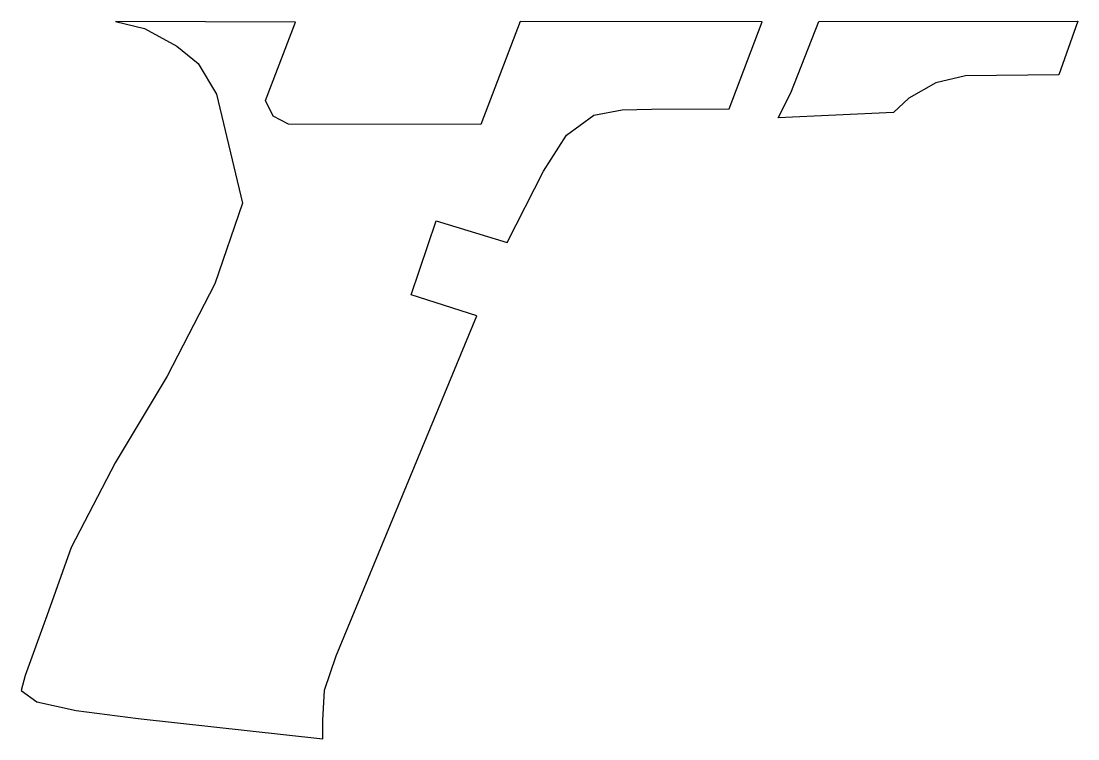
# Model space of a CAD drawing. Header units: millimetres. Extents: x 5.61 to 13.97, y 3.87 to 9.55.
import ezdxf

# ---------------------------------------------------------------- set-up
doc = ezdxf.new("R2010")
doc.units = ezdxf.units.MM

msp = doc.modelspace()

# ---------------------------------------------------------------- linework, layer by layer
for points in [[(6.587, 9.4873), (6.8432, 9.3489), (7.0124, 9.2105), (7.1559, 8.9696), (7.361, 8.1058), (7.142, 7.4694), (6.7657, 6.7372), (6.3551, 6.053), (6.0061, 5.3824), (5.8145, 4.8418), (5.6435, 4.3696), (5.6104, 4.2512), (5.7347, 4.1618), (6.0453, 4.0922), (6.5375, 4.03), (7.9975, 3.869), (7.9982, 4.0154), (8.0118, 4.2531), (8.1035, 4.5249), (9.2174, 7.2152), (8.6978, 7.3801), (8.8942, 7.9656), (9.4578, 7.7947), (9.7448, 8.3602), (9.9249, 8.6433), (10.1436, 8.802), (10.3667, 8.8449), (10.5983, 8.8492), (11.2127, 8.853), (11.4757, 9.5421), (9.5599, 9.5443), (9.2487, 8.7289), (7.7268, 8.7305), (7.6041, 8.7945), (7.5453, 8.9197), (7.7813, 9.5386), (6.3563, 9.5437)], [(11.7021, 8.9788), (11.924, 9.5436), (13.9728, 9.5464), (13.821, 9.1221), (13.0848, 9.1137), (12.8488, 9.0575), (12.6353, 8.9366), (12.5144, 8.8242), (11.6012, 8.7821)]]:
    msp.add_lwpolyline(points, close=True)

doc.saveas('drawing.dxf')
